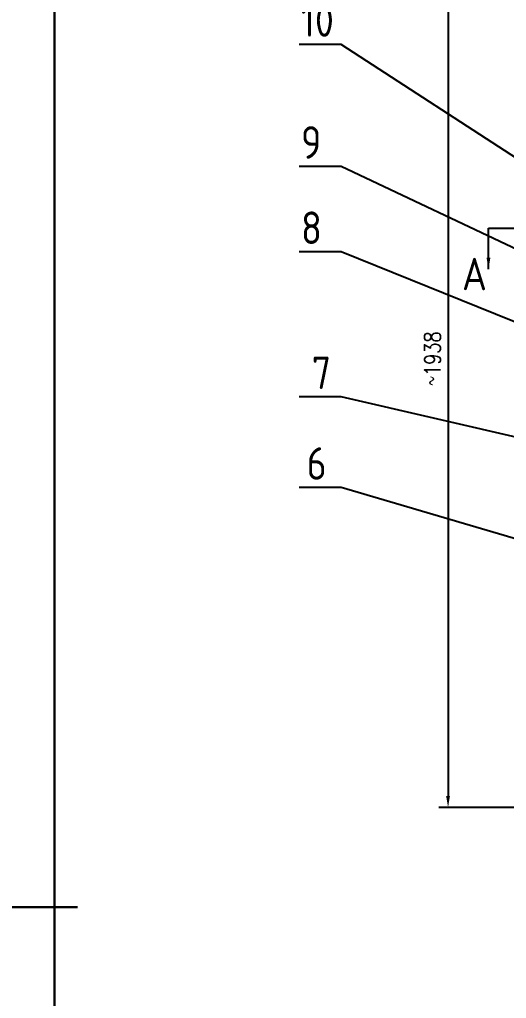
# Paper-space layout '布局1' of a CAD drawing. Extents: x 1187 to 4862, y -125 to 1349.
# Drawn here: x 1834.8 to 1939.6, y 156 to 366.8 of the extents above; entities that cross this region are included whole.
import ezdxf

# ---------------------------------------------------------------- set-up
doc = ezdxf.new("R2010")
doc.units = 0
doc.header["$MEASUREMENT"] = 0
doc.layers.get('DEFPOINTS').update_dxf_attribs({"linetype": 'CONTINUOUS'})
for name, color, linetype in [('一般注释', 5, 'CONTINUOUS'), ('可见轮廓线', 7, 'CONTINUOUS'), ('尺寸标注', 5, 'CONTINUOUS')]:
    doc.layers.add(name, color=color, linetype=linetype)
doc.layers.add('图框_内框线', color=5, linetype='CONTINUOUS', lineweight=30)
doc.styles.add('TH_GBDIM', font='romans.shx', dxfattribs={"width": 0.8, "bigfont": 'gbcbig.shx'})
doc.styles.add('件号及接点字头', font='gbenor.shx', dxfattribs={"height": 7, "bigfont": 'gbcbig.shx'})
doc.dimstyles.new('TH_GBDIM', dxfattribs={"dimtxt": 3.5, "dimasz": 2.5, "dimexe": 2, "dimexo": 0, "dimgap": 1.5, "dimtad": 1, "dimdec": 1, "dimzin": 0, "dimdsep": 46, "dimtxsty": 'TH_GBDIM', "dimcen": 2.5, "dimclrd": 130, "dimclre": 130, "dimclrt": 3, "dimadec": 0, "dimazin": 0, "dimtfac": 0.714286, "dimtdec": 1, "dimtmove": 0, "dimatfit": 3, "dimfxl": 0, "dimtolj": 1, "dimtzin": 0, "dimlwd": -1, "dimlwe": -1, "dimarcsym": 0})

# ---------------------------------------------------------------- blocks, each defined once
blk = doc.blocks.new('*D252')
at = {"layer": 'DEFPOINTS', "color": 0}
for p in [(2037.17, 390.42), (1927.02, 197.12), (2037.17, 197.12)]:
    blk.add_point(p, dxfattribs=at)
at = {"layer": '可见轮廓线', "color": 5}
for p, q in [((2037.17, 390.42), (1925.02, 390.42)), ((1927.02, 387.92), (1927.02, 199.62)), ((2037.17, 197.12), (1925.02, 197.12))]:
    blk.add_line(p, q, dxfattribs=at)
for points in [[(1926.6, 387.92), (1927.43, 387.92), (1927.02, 390.42)], [(1926.6, 199.62), (1927.43, 199.62), (1927.02, 197.12)]]:
    blk.add_solid(points, dxfattribs=at)
at = {"layer": '可见轮廓线', "color": 5, "insert": (1923.67, 293.77), "char_height": 3.5, "attachment_point": 5, "rotation": 90, "style": 'TH_GBDIM'}
blk.add_mtext('\\A1;～1938', dxfattribs=at)

psp = doc.layouts.new('布局1')

# ---------------------------------------------------------------- linework, layer by layer
at = {"layer": '一般注释'}
for p, q in [((1903.992, 361.404), (1894.979, 361.404)), ((1997.729, 300.447), (1903.992, 361.404)), ((1903.992, 335.135), (1894.979, 335.135)), ((1961.191, 308.1), (1903.992, 335.135)), ((1903.992, 316.773), (1894.979, 316.773)), ((1998.769, 278.389), (1903.992, 316.773)), ((1903.992, 285.55), (1894.979, 285.55)), ((1992.169, 265.131), (1903.992, 285.55)), ((1903.992, 266.022), (1894.979, 266.022)), ((1983.318, 242.617), (1903.992, 266.022))]:
    psp.add_line(p, q, dxfattribs=at)
at = {"layer": '图框_内框线'}
psp.add_line((1842.288, 462.662), (1842.288, -111.338), dxfattribs=at)
psp.add_lwpolyline([(1817.288, 175.662), (1847.288, 175.662)], dxfattribs=at)

# ---------------------------------------------------------------- texts
at = {"layer": '一般注释', "style": '件号及接点字头'}
for s, p in [('10', (1895.369, 363.071)), ('9', (1895.369, 336.801)), ('8', (1895.369, 318.439)), ('7', (1897.677, 287.216)), ('6', (1896.573, 267.688))]:
    psp.add_text(s, height=7, dxfattribs=at).set_placement(p)
at = {"layer": '一般注释', "style": '件号及接点字头', "text_generation_flag": 2}
psp.add_text('A', height=7, dxfattribs=at).set_placement((1935.393, 308.479))

# ---------------------------------------------------------------- dimensions: what is measured, and where the dimension line sits
at = {"layer": '可见轮廓线'}
dim = psp.add_linear_dim(base=(1927.018, 197.117), p1=(2037.169, 390.417), p2=(2037.169, 197.117), angle=90, text='～1938', dimstyle='TH_GBDIM', override={"dimclrd": 5, "dimclre": 5, "dimclrt": 5}, dxfattribs=at)
dim.commit()
dim.dimension.update_dxf_attribs({"geometry": '*D252', "text_midpoint": (1923.671, 293.767)})

# ---------------------------------------------------------------- leaders
at = {"layer": '尺寸标注'}
psp.add_leader([(1935.719, 312.991), (1935.719, 321.875), (1941.246, 321.875)], dimstyle='TH_GBDIM', override={"dimgap": 1.5, "dimtad": 0, "dimclrd": 5, "dimclre": 5, "dimclrt": 5}, dxfattribs=at)

doc.saveas('drawing.dxf')
